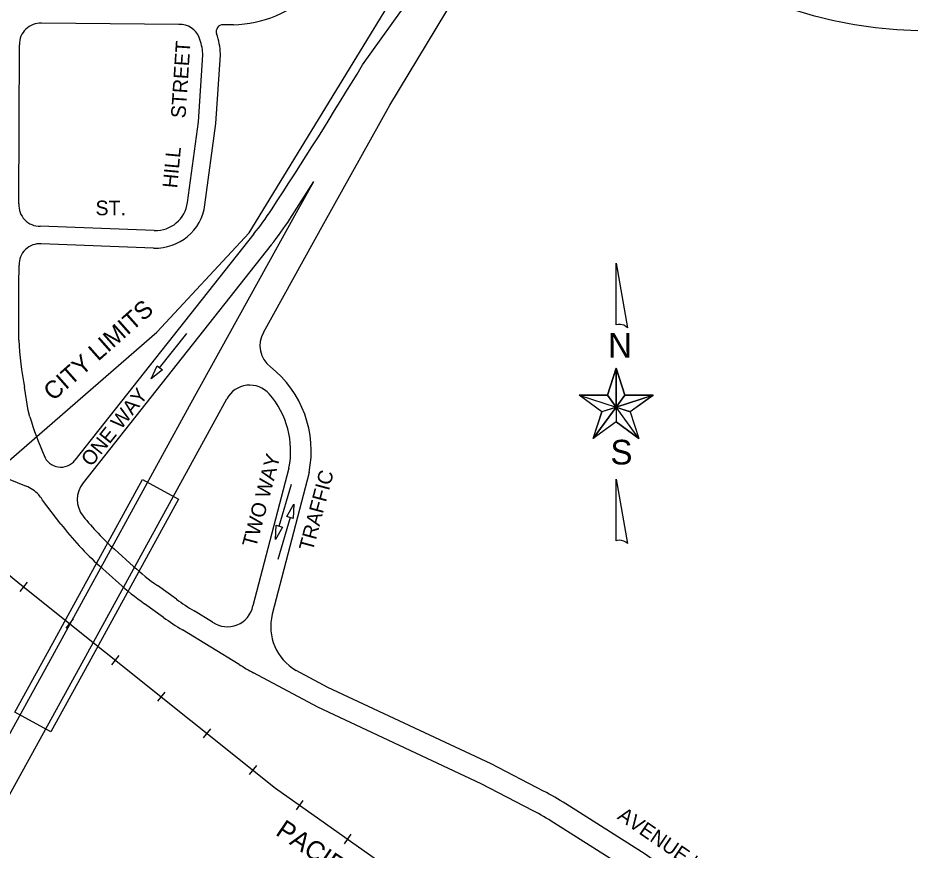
# Model space of a CAD drawing. Extents: x -12.268 to -11.611, y 15.034 to 15.767.
# Drawn here: x -12.0465 to -11.7558, y 15.3008 to 15.5697 of the extents above; entities that cross this region are included whole.
import ezdxf

# ---------------------------------------------------------------- set-up
doc = ezdxf.new("R2010")
doc.units = 0
for name, color, linetype in [('PL Inter Bridges', 7, 'Continuous'), ('PL Inter City Limit', 7, 'Continuous'), ('PL Inter Direction Arrow', 7, 'Continuous'), ('PL Inter North Arrow', 7, 'Continuous'), ('PL Inter Railroads', 7, 'Continuous'), ('PL Inter Road Lines', 7, 'Continuous'), ('PL Inter Street Names', 7, 'Continuous')]:
    doc.layers.add(name, color=color, linetype=linetype)

msp = doc.modelspace()

# ---------------------------------------------------------------- linework, layer by layer
at = {"layer": 'PL Inter Bridges'}
for p, q in [((-12.00629946337446, 15.420742798106732), (-11.994671934631258, 15.414373843363634)), ((-12.035876423217877, 15.339283277652855), (-12.047475368852094, 15.345679076920801))]:
    msp.add_line(p, q, dxfattribs=at)
for points in [[(-12.047475368852094, 15.345679076920801), (-12.03638583402644, 15.365815353103248), (-12.00629946337446, 15.420742798106732)], [(-11.994671934631256, 15.414373843363634), (-12.024773372506052, 15.359418944234177), (-12.035876423217877, 15.339283277652857)]]:
    msp.add_lwpolyline(points, dxfattribs=at)
at = {"layer": 'PL Inter City Limit'}
msp.add_lwpolyline([(-12.056052719881194, 15.421063112045204), (-12.001600411101956, 15.468255112987208), (-11.971847240486975, 15.500341865611206), (-11.925856228392579, 15.57559988540204)], dxfattribs=at)
at = {"layer": 'PL Inter Direction Arrow'}
for p, q in [((-12.000739418088699, 15.456819466956828), (-11.991978302819751, 15.467892676818398)), ((-11.962100438740032, 15.405718208951019), (-11.95817161537203, 15.419280563626264)), ((-11.958607874411955, 15.408437976324482), (-11.962536697779957, 15.394875621649234))]:
    msp.add_line(p, q, dxfattribs=at)
for points in [[(-11.999851692403563, 15.456117099066068), (-12.003502167247246, 15.453231597485203), (-12.001533698965105, 15.457447901385637)], [(-11.959695151791012, 15.408752945286462), (-11.957405223689255, 15.412803663154486), (-11.957635047283024, 15.408156161989952)], [(-11.961013161360974, 15.405403239989036), (-11.963303089462732, 15.401352522121014), (-11.963073265868964, 15.406000023285547)]]:
    msp.add_lwpolyline(points, close=True, dxfattribs=at)
at = {"layer": 'PL Inter North Arrow'}
msp.add_line((-11.85614518621169, 15.447989687380069), (-11.853345020490933, 15.456688054109868), dxfattribs=at)
for points in [[(-11.853345010952834, 15.470629275089678), (-11.853344997338658, 15.490528282812436), (-11.849651183783385, 15.46973560455079), (-11.85018738430518, 15.470152649989739), (-11.850783162734745, 15.470510117601936), (-11.851319363419586, 15.47068885157131), (-11.85191514205299, 15.470748429845955), (-11.852630076462155, 15.470748430335092)], [(-11.853345020490933, 15.456688054109868), (-11.85614518621169, 15.447989687380069), (-11.853345029091532, 15.444117124081371)], [(-11.853305554048564, 15.456675968323472), (-11.853305562638933, 15.444119933215989), (-11.850490507106572, 15.448007387594942)], [(-11.865260599928877, 15.447989693616513), (-11.853345029091532, 15.444117124081371), (-11.8578729480356, 15.442627680493356)], [(-11.85612061466995, 15.44800739144685), (-11.865236028387601, 15.448007397683295), (-11.853305562638933, 15.444119933215989)], [(-11.84136987508771, 15.447989677271334), (-11.85048528880536, 15.447989683507773), (-11.853345029091532, 15.444117124081371)], [(-11.853305562638933, 15.444119933215989), (-11.848747857698184, 15.44264537833341), (-11.841375093389384, 15.448007381358499)], [(-11.860732691623404, 15.433929313804319), (-11.853345029091532, 15.444117124081371), (-11.853345032352395, 15.439350894686726)], [(-11.860723015013825, 15.4339321229598), (-11.857863271415834, 15.442645384569843), (-11.853305562638933, 15.444119933215989)], [(-11.853345029091532, 15.444117124081371), (-11.848757534317972, 15.442627674256912), (-11.845957380499888, 15.433929303695578)], [(-11.853305562638933, 15.444119933215989), (-11.853305565910006, 15.43933880889986), (-11.845932808968797, 15.433932112840871)], [(-11.85334505860253, 15.400982748059093), (-11.8533450450291, 15.420822177914328), (-11.849651231433036, 15.400089077520198), (-11.85012785408732, 15.40050612291838), (-11.850842788251926, 15.4008635906121), (-11.851557722538812, 15.401042324703766), (-11.852153501131426, 15.401161480845914), (-11.852868435622149, 15.401042325600512)]]:
    msp.add_lwpolyline(points, close=True, dxfattribs=at)
for points in [[(-11.85614518621169, 15.447989687380069), (-11.853345020490933, 15.456688054109868)], [(-11.853345020490933, 15.456688054109868), (-11.85048528880536, 15.447989683507773)], [(-11.8578729480356, 15.442627680493356), (-11.865260599928877, 15.447989693616513), (-11.85614518621169, 15.447989687380069)], [(-11.85048528880536, 15.447989683507773), (-11.84136987508771, 15.447989677271334), (-11.848757534317972, 15.442627674256912)], [(-11.853345032352395, 15.439350894686726), (-11.860732691623404, 15.433929313804319), (-11.8578729480356, 15.442627680493356)], [(-11.848757534317972, 15.442627674256912), (-11.845957380499888, 15.433929303695578), (-11.853345032352395, 15.439350894686726)]]:
    msp.add_lwpolyline(points, dxfattribs=at)
at = {"layer": 'PL Inter Road Lines'}
for p, q in [((-11.935197326255107, 15.554565701970285), (-11.890898784403666, 15.616633864283502)), ((-11.994504344264339, 15.567617891936157), (-12.038876173173295, 15.568015767045791)), ((-11.976898791544594, 15.567511854625096), (-11.980204573360242, 15.567537818928825)), ((-11.958629007401639, 15.504818459228977), (-11.950939290571403, 15.516941085247538)), ((-11.970279534029084, 15.500022239867954), (-12.028075316783326, 15.426963295192111)), ((-11.964654960181825, 15.496448035816604), (-12.025393375821656, 15.41961238467468)), ((-12.060772023664727, 15.425442819806037), (-12.043870460743813, 15.418576452490592)), ((-11.958960384088225, 15.42443128677388), (-11.970609978050161, 15.379919721586953)), ((-11.952482177491756, 15.423026413813288), (-11.964339484266704, 15.37722909362837)), ((-12.00913133949901, 15.392687125005258), (-12.01532430266687, 15.398239436810924)), ((-12.013935640748738, 15.387328481303637), (-12.020128603916598, 15.392880793109304)), ((-12.043493569159919, 15.38757232651653), (-12.045857286441851, 15.384612450451101)), ((-12.043493569159919, 15.38757232651653), (-12.045857286441851, 15.384612450451101)), ((-11.995283877318165, 15.382092533552312), (-12.001421024255732, 15.38649526939883)), ((-11.999479047633917, 15.3762447203849), (-12.005616194571486, 15.380647456231419)), ((-11.983613169425091, 15.374679002098762), (-11.989608400609637, 15.37833399908184)), ((-12.028694188832747, 15.375753740106845), (-12.031057906114679, 15.372793864041416)), ((-12.028694188832747, 15.375753740106845), (-12.031057906114679, 15.372793864041416)), ((-11.975052571105444, 15.361029116462237), (-11.993355196466087, 15.372189253877263)), ((-12.01389480850557, 15.36393515369716), (-12.016258525787505, 15.36097527763173)), ((-12.01389480850557, 15.36393515369716), (-12.016258525787505, 15.36097527763173)), ((-11.999095428178398, 15.352116567287473), (-12.001459145460332, 15.349156691222044)), ((-11.999095428178398, 15.352116567287473), (-12.001459145460332, 15.349156691222044)), ((-11.984296047851224, 15.340297980877788), (-11.986659765133158, 15.337338104812359)), ((-11.984296047851224, 15.340297980877788), (-11.986659765133158, 15.337338104812359)), ((-11.969496667524052, 15.328479394468102), (-11.971860384805984, 15.325519518402674)), ((-11.969496667524052, 15.328479394468102), (-11.971860384805984, 15.325519518402674)), ((-11.954451834480883, 15.317171614159806), (-11.956638499175968, 15.314078634492414)), ((-11.954451834480883, 15.317171614159806), (-11.956638499175968, 15.314078634492414)), ((-11.938986936143909, 15.306238290684366), (-11.941173600838995, 15.303145311016976)), ((-11.938986936143909, 15.306238290684366), (-11.941173600838995, 15.303145311016976))]:
    msp.add_line(p, q, dxfattribs=at)
for points in [[(-11.967135051621282, 15.468190598116221), (-11.947690607633156, 15.503329954811075), (-11.926363599461332, 15.54154676844942), (-11.908345770713893, 15.571433484387633), (-11.889766207142184, 15.601446625541934), (-11.866451704047124, 15.635774728258584), (-11.845138948114146, 15.666671072429883), (-11.80461296053028, 15.721001224534504)], [(-12.046161342236784, 15.50968503739079), (-12.045991209404617, 15.561083308177864)], [(-11.991720665607923, 15.51012974657525), (-11.98818900088636, 15.536209732211434), (-11.986783570931662, 15.557853353513794)], [(-11.986090237380878, 15.509367292752842), (-11.982531969813126, 15.535643730176272), (-11.981091234446563, 15.557831054821271)], [(-12.22030661752578, 15.53033654105561), (-12.127240101845338, 15.454126003166998), (-12.045856429280834, 15.38703552040773), (-11.963305965711822, 15.321111828652972), (-11.900590949219461, 15.276773770481633), (-11.83000009344667, 15.22951873479902), (-11.755817780330103, 15.178746413936452)], [(-12.22030661752578, 15.53033654105561), (-12.127240101845338, 15.454126003166998), (-12.045856429280834, 15.38703552040773), (-11.963305965711822, 15.321111828652972), (-11.900590949219461, 15.276773770481633), (-11.83000009344667, 15.22951873479902), (-11.755817780330103, 15.178746413936452)], [(-12.22030661752578, 15.53033654105561), (-12.127240101845338, 15.454126003166998), (-12.045856429280834, 15.38703552040773), (-11.963305965711822, 15.321111828652972), (-11.900590949219461, 15.276773770481633), (-11.83000009344667, 15.22951873479902), (-11.755817780330103, 15.178746413936452)], [(-12.17949549470292, 15.100418205294133), (-12.142881115231878, 15.170685507073118), (-12.110156051293915, 15.227093183071451), (-12.072887358529972, 15.295610241306697), (-12.034726842089416, 15.364901705369816), (-11.991121142137137, 15.444510821518394), (-11.95597302777878, 15.507920889054695), (-11.950939290571403, 15.516941085247538)], [(-12.002438402065033, 15.501118414618288), (-12.039299151010923, 15.50248448374066)], [(-12.0026540119055, 15.495440688819349), (-12.038951013306926, 15.496837326203838)], [(-12.046170255475626, 15.46574961613623), (-12.046170255475626, 15.48353594677934), (-12.04613724439492, 15.489915905863727)], [(-12.042622648054929, 15.440997170673985), (-12.043193935271296, 15.442996675931262), (-12.044353358992666, 15.450532930120167)], [(-12.054003300219089, 15.310331994971843), (-12.0264318824043, 15.36033346670265), (-11.982827186944615, 15.43994069744103), (-11.979041560712696, 15.446788345821078)], [(-12.032593727427933, 15.406359000280943), (-12.038513317310311, 15.41410000243482), (-12.038639530688144, 15.414312040909579)], [(-11.880086188294772, 15.313796278128407), (-11.896839553981433, 15.322526905317233), (-11.949645653511537, 15.34720801705413), (-11.970416533730276, 15.3583723651717)], [(-11.87676018723403, 15.320178604488214), (-11.893651380806176, 15.328981057476515), (-11.946415759931979, 15.353642669459225), (-11.95667420174431, 15.359141409076116)], [(-11.755817780330103, 15.238159478804324), (-11.786188894262825, 15.258712740297055), (-11.843895231240912, 15.299767497450619), (-11.869573615877995, 15.31603894910184)], [(-11.755817780330103, 15.229469385658895), (-11.790292320205998, 15.252799587757329), (-11.84791025610748, 15.293791452602662), (-11.873425801354015, 15.309959718897495)]]:
    msp.add_lwpolyline(points, dxfattribs=at)
for centre, radius, start, end in [((-11.752690462402029, 15.708023323615357), 0.1423773094873346, 239.33850861311282, 268.7413968537388), ((-11.977847962168932, 15.60571478525175), 0.038214720113317294, 271.4232490488331, 313.6178821569587), ((-12.039238536552142, 15.561270233377904), 0.006755259557037353, 86.92508306941359, 181.585637410866), ((-11.994207696221874, 15.560869148970106), 0.006755259557037353, 21.855666837151375, 92.51687565694738), ((-11.980242666386657, 15.5653175396748), 0.0022206060083952103, 89.01708061091979, 199.5601695799325), ((-12.003008341466208, 15.557229077586625), 0.021939261143210646, 2.3588885583562145, 19.559672889235003), ((-12.004338620965717, 15.55700607831528), 0.017597107466594354, 4.007869320217587, 21.249959206524647), ((-11.989618509461788, 15.558037440431335), 0.0028409090909090906, 356.2847108945687, 4.0078693202355105), ((-11.98392617297669, 15.558015141738814), 0.0028409090909090906, 356.2847108945687, 2.3588885583575054), ((-13.24751812773252, 16.347012096152568), 1.5330222352082234, 326.809237605529, 328.87427402457297), ((-12.039420847646598, 15.509238647020581), 0.006755259557037353, 176.21111012212702, 271.0322446915643), ((-12.002043117357513, 15.511527578583008), 0.016098484848484845, 267.82525588539374, 352.2881075873462), ((-12.002043117357513, 15.511527578583008), 0.010416666666666664, 267.82525588539374, 352.2881075873462), ((-12.053863791275786, 15.567026999122055), 0.10712593440517984, 321.2828269105421, 326.4307628763014), ((-12.047670763337356, 15.562566239169646), 0.10612841461263692, 321.46431837412496, 327.0346882092874), ((-11.957993401226277, 15.504406238634742), 0.0007575757575757575, 146.8384525368646, 147.03468820933833), ((-12.039384385427708, 15.490095982102853), 0.006755259557037353, 86.32176127798695, 181.5275254422229), ((-11.94577151364875, 15.47002057222876), 0.10048954386583832, 182.4358901587593, 191.18205242131188), ((-11.959878517136074, 15.463861415610841), 0.0084497996366721, 149.1800819427625, 232.9338846982384), ((-11.986327700702736, 15.429961504782119), 0.03454873265650929, 348.42013963448665, 51.81908066530224), ((-11.971619351618948, 15.442749790873007), 0.0084497996366721, 41.66614933856806, 151.44860812703723), ((-11.98657372843868, 15.429918822975202), 0.028153327330488313, 348.7601787392375, 40.94085867730064), ((-11.943945817777168, 15.470059118331276), 0.1028674566386333, 196.41056742422384, 203.83079329476587), ((-12.032638874932879, 15.430462023106774), 0.005750405203565369, 199.98310652184125, 322.523820438588), ((-12.018874387301564, 15.414236335700314), 0.0084497996366721, 140.48843930725747, 219.06482876901163), ((-12.04786185131984, 15.408365918458891), 0.01096294686400253, 42.51669832225366, 68.64901975234261), ((-12.051489107446415, 15.405566689575988), 0.015533107513888185, 34.23109187012881, 41.08513772463186), ((-11.952087346531645, 15.468277381888363), 0.09436220838830914, 218.9859708302752, 227.9212571163707), ((-11.9545119631637, 15.466068584718302), 0.09829545454545453, 217.4053566314089, 228.1221304621132), ((-11.948318999995838, 15.460516272912637), 0.09109848484848483, 228.12213046211335, 234.34467190210486), ((-11.948318999995838, 15.460516272912637), 0.09829545454545453, 228.12213046211335, 234.34467190210486), ((-11.942181853058253, 15.456113537066107), 0.09109848484848483, 234.34467190209222, 238.6269948598912), ((-11.978875333178237, 15.381675574230735), 0.0084497996366721, 235.89550368338632, 348.0066512764337), ((-11.942181853058253, 15.456113537066107), 0.09829545454545453, 234.34467190209222, 238.6269948598912), ((-11.948721078155458, 15.373179877229155), 0.016134768758908943, 165.46554491944534, 240.46742261149143), ((-11.92387922769761, 15.44495339965108), 0.09829545454545453, 238.62699485988918, 241.74197038529252), ((-11.922186359616274, 15.233009462889848), 0.09829545454545453, 57.63906244063544, 62.474774256257234), ((-11.922186359616274, 15.233009462889848), 0.09109848484848483, 57.63906244063544, 62.474774256257234)]:
    msp.add_arc(centre, radius, start, end, dxfattribs=at)

# ---------------------------------------------------------------- texts
at = {"layer": 'PL Inter City Limit'}
msp.add_text('CITY LIMITS', height=0.005679999999999998, rotation=41.557784714103796, dxfattribs=at).set_placement((-12.03511813863949, 15.445851479307448))
at = {"layer": 'PL Inter North Arrow'}
for s, p in [('N', (-11.855906859327954, 15.460083989378903)), ('S', (-11.855132382537732, 15.425588404855759))]:
    msp.add_text(s, height=0.007962581982582062, rotation=359.9999608002766, dxfattribs=at).set_placement(p)
at = {"layer": 'PL Inter Railroads'}
msp.add_text('PACIFIC', height=0.006059999999999999, rotation=326.1489896964387, dxfattribs=at).set_placement((-11.963596702169147, 15.306240431853098))
at = {"layer": 'PL Inter Street Names'}
for s, height, rotation, p in [('STREET', 0.004729999999999999, 86.21610577668393, (-11.992385420213889, 15.537222141952421)), ('HILL', 0.004729999999999999, 84.57190127865074, (-11.995089261161922, 15.514630937389597)), ('ONE WAY', 0.004699999999999999, 51.31121057513259, (-12.022840128417977, 15.424622324243765)), ('TWO WAY', 0.004699999999999999, 75.0463831275882, (-11.969604526335234, 15.39854071829731)), ('TRAFFIC', 0.004699999999999999, 75.0463831275882, (-11.951279690591862, 15.397369132528322)), ("AVENUE 'L'", 0.004729999999999999, 325.6074308727739, (-11.853186669868167, 15.311387705632788))]:
    msp.add_text(s, height=height, rotation=rotation, dxfattribs=at).set_placement(p)
msp.add_text('ST.', height=0.004729999999999999, dxfattribs=at).set_placement((-12.021435858178615, 15.50602997175818))

doc.saveas('drawing.dxf')
